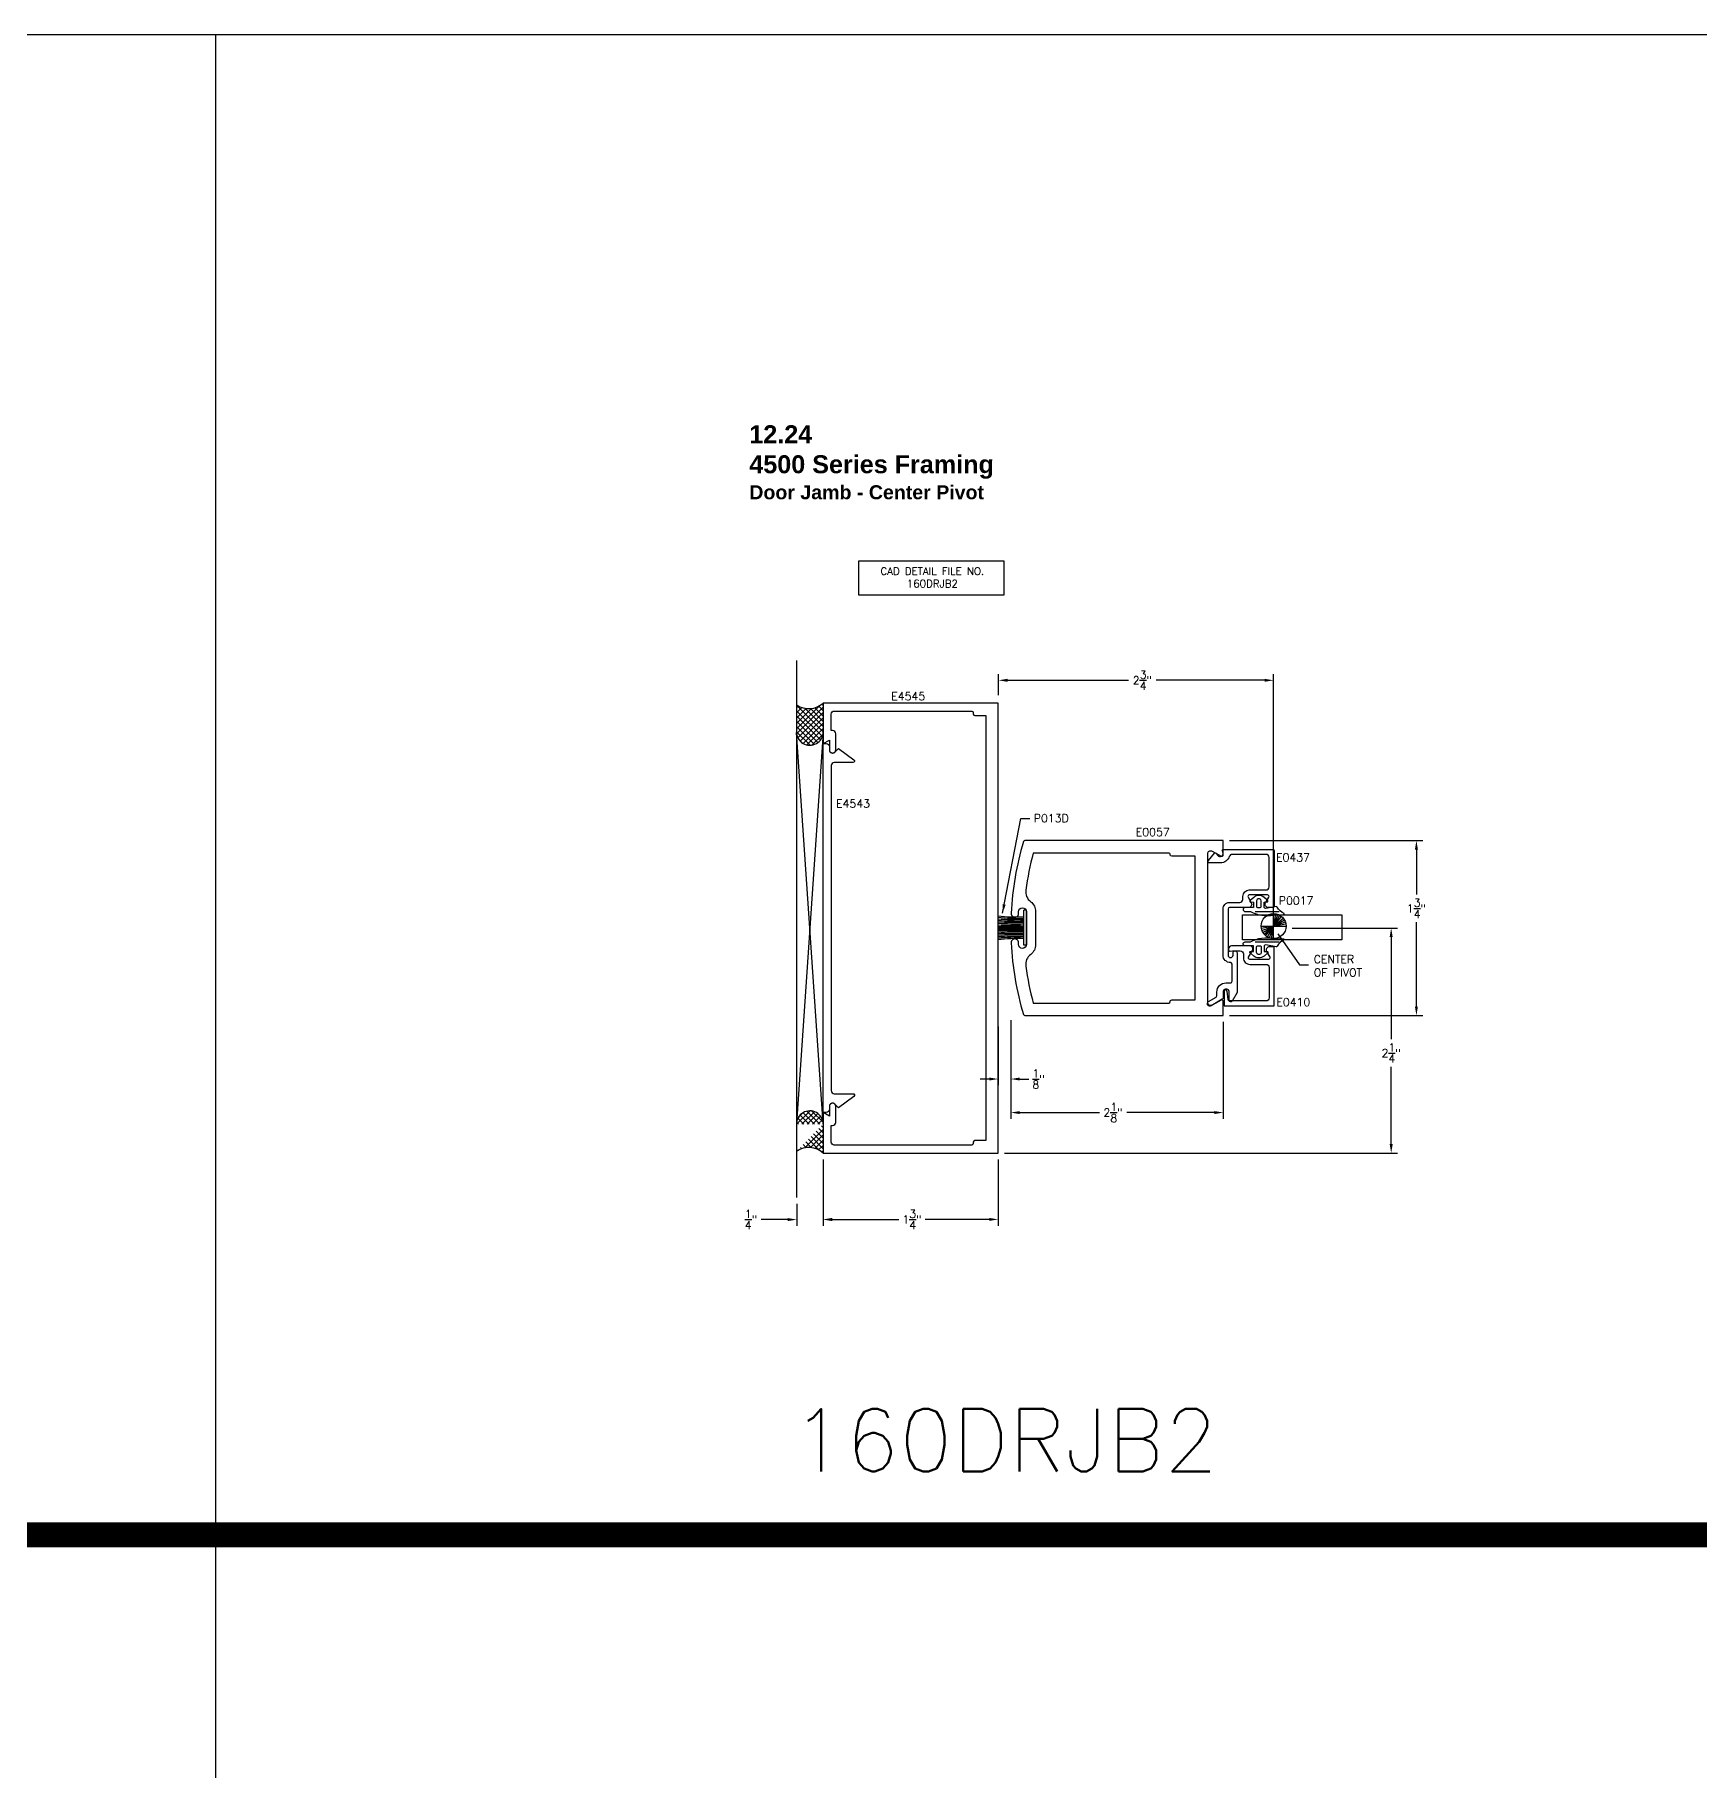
# Model space of a CAD drawing. Extents: x 0 to 139, y 0 to 75.
# Drawn here: x 89.1 to 105.74, y 57.53 to 74.88 of the extents above; entities that cross this region are included whole.
import ezdxf

# ---------------------------------------------------------------- set-up
doc = ezdxf.new("R2010")
doc.units = 0
doc.header["$MEASUREMENT"] = 0
doc.header["$PDMODE"] = 3
doc.layers.get('DEFPOINTS').update_dxf_attribs({"linetype": 'CONTINUOUS'})
for name, color, linetype in [('R-ANNO-DIMS', 3, 'CONTINUOUS'), ('R-ANNO-TEXT', 6, 'CONTINUOUS'), ('R-DET1', 4, 'CONTINUOUS'), ('R-DET2', 2, 'CONTINUOUS'), ('R-DET3', 5, 'CONTINUOUS'), ('R-OTLN', 1, 'CONTINUOUS'), ('TITLE', 7, 'CONTINUOUS')]:
    doc.layers.add(name, color=color, linetype=linetype)
doc.styles.get("Standard").update_dxf_attribs({"font": 'simplex'})
doc.dimstyles.new('1X', dxfattribs={"dimscale": 0, "dimtxt": 0.08, "dimasz": 0.09, "dimexe": 0.0625, "dimexo": 0.0625, "dimgap": 0.045, "dimtad": 0, "dimtih": 1, "dimtoh": 1, "dimdec": 4, "dimzin": 4, "dimtxsty": 'STANDARD', "dimcen": 0, "dimazin": 3, "dimtfac": 1, "dimtdec": 4, "dimtofl": 0, "dimtmove": 0, "dimatfit": 3, "dimtolj": 1, "dimtzin": 4})

# ---------------------------------------------------------------- blocks, each defined once
blk = doc.blocks.new('*D12')
at = {"layer": 'DEFPOINTS', "color": 0}
for p in [(101.6099889799498, 65.9466674121533), (102.6639060449446, 65.9466674121533), (98.73498897994976, 63.69666741215332)]:
    blk.add_point(p, dxfattribs=at)
at = {"layer": 'R-ANNO-DIMS', "color": 0}
for p, q in [((101.6724889799498, 65.9466674121533), (102.7264060449446, 65.9466674121533)), ((102.6639060449446, 65.8566674121533), (102.6639060449446, 64.83587931272136)), ((102.6639060449446, 63.78666741215332), (102.6639060449446, 64.55921264605469)), ((98.79748897994976, 63.69666741215332), (102.7264060449446, 63.69666741215332))]:
    blk.add_line(p, q, dxfattribs=at)
for points in [[(102.6489060449446, 65.8566674121533), (102.6789060449446, 65.8566674121533), (102.6639060449446, 65.9466674121533)], [(102.6489060449446, 63.78666741215332), (102.6789060449446, 63.78666741215332), (102.6639060449446, 63.69666741215332)]]:
    blk.add_solid(points, dxfattribs=at)
at = {"layer": 'R-ANNO-DIMS', "color": 0, "insert": (102.6639060449446, 64.69754597938805), "char_height": 0.08, "attachment_point": 5}
blk.add_mtext('\\A1;2{\\H1.000000x;\\S1/4;}"', dxfattribs=at)
blk = doc.blocks.new('*D13')
at = {"layer": 'DEFPOINTS', "color": 0}
for p in [(100.9850546223219, 66.82166721556797), (102.916324037205, 66.82166721556797), (100.9850546223219, 65.07166741215332)]:
    blk.add_point(p, dxfattribs=at)
at = {"layer": 'R-ANNO-DIMS', "color": 0}
for p, q in [((101.0475546223219, 66.82166721556797), (102.978824037205, 66.82166721556797)), ((102.916324037205, 66.73166721556797), (102.916324037205, 66.28149684816196)), ((102.916324037205, 65.16166741215332), (102.916324037205, 66.0048301814953)), ((101.0475546223219, 65.07166741215332), (102.978824037205, 65.07166741215332))]:
    blk.add_line(p, q, dxfattribs=at)
for points in [[(102.901324037205, 66.73166721556797), (102.931324037205, 66.73166721556797), (102.916324037205, 66.82166721556797)], [(102.901324037205, 65.16166741215332), (102.931324037205, 65.16166741215332), (102.916324037205, 65.07166741215332)]]:
    blk.add_solid(points, dxfattribs=at)
at = {"layer": 'R-ANNO-DIMS', "color": 0, "insert": (102.916324037205, 66.14316351482866), "char_height": 0.08, "attachment_point": 5}
blk.add_mtext('\\A1;1{\\H1.000000x;\\S3/4;}"', dxfattribs=at)
blk = doc.blocks.new('*D14')
at = {"layer": 'DEFPOINTS', "color": 0}
for p in [(101.4879391243248, 68.42385114138438), (98.73793912432478, 68.21339851231261), (101.4879391243248, 65.9633985123126)]:
    blk.add_point(p, dxfattribs=at)
at = {"layer": 'R-ANNO-DIMS', "color": 0}
for p, q in [((98.73793912432478, 68.27589851231261), (98.73793912432478, 68.48635114138438)), ((98.82793912432479, 68.42385114138438), (100.0379917598769, 68.42385114138438)), ((101.3979391243248, 68.42385114138438), (100.3146584265436, 68.42385114138438)), ((101.4879391243248, 66.0258985123126), (101.4879391243248, 68.48635114138438))]:
    blk.add_line(p, q, dxfattribs=at)
for points in [[(98.82793912432479, 68.43885114138438), (98.82793912432479, 68.40885114138437), (98.73793912432478, 68.42385114138438)], [(101.3979391243248, 68.43885114138438), (101.3979391243248, 68.40885114138437), (101.4879391243248, 68.42385114138438)]]:
    blk.add_solid(points, dxfattribs=at)
at = {"layer": 'R-ANNO-DIMS', "color": 0, "insert": (100.1763250932103, 68.42385114138438), "char_height": 0.08, "attachment_point": 5}
blk.add_mtext('\\A1;2{\\H1.000000x;\\S3/4;}"', dxfattribs=at)
blk = doc.blocks.new('*D15')
at = {"layer": 'DEFPOINTS', "color": 0}
for p in [(98.85998861898995, 65.08766755888135), (100.9849875430511, 65.07166742888134), (98.85998861898995, 64.10196837847288)]:
    blk.add_point(p, dxfattribs=at)
at = {"layer": 'R-ANNO-DIMS', "color": 0}
for p, q in [((98.85998861898995, 65.02516755888135), (98.85998861898995, 64.03946837847288)), ((100.9849875430511, 65.00916742888134), (100.9849875430511, 64.03946837847288)), ((98.94998861898995, 64.10196837847288), (99.74636406147648, 64.10196837847288)), ((100.8949875430511, 64.10196837847288), (100.0192212043336, 64.10196837847288))]:
    blk.add_line(p, q, dxfattribs=at)
for points in [[(98.94998861898995, 64.11696837847288), (98.94998861898995, 64.08696837847287), (98.85998861898995, 64.10196837847288)], [(100.8949875430511, 64.11696837847288), (100.8949875430511, 64.08696837847287), (100.9849875430511, 64.10196837847288)]]:
    blk.add_solid(points, dxfattribs=at)
at = {"layer": 'R-ANNO-DIMS', "color": 0, "insert": (99.88279263290505, 64.10196837847288), "char_height": 0.08, "attachment_point": 5}
blk.add_mtext('\\A1;2{\\H1.000000x;\\S1/8;}"', dxfattribs=at)
blk = doc.blocks.new('*D16')
at = {"layer": 'DEFPOINTS', "color": 0}
for p in [(96.98498862232185, 63.69666741215332), (96.7195964469961, 63.2512915482564), (96.98498862232185, 63.03198167845443)]:
    blk.add_point(p, dxfattribs=at)
at = {"layer": 'R-ANNO-DIMS', "color": 0}
for p, q in [((96.98498862232185, 63.63416741215332), (96.98498862232185, 62.96948167845443)), ((96.7195964469961, 63.1887915482564), (96.7195964469961, 62.96948167845443)), ((96.6295964469961, 63.03198167845443), (96.3628345422342, 63.03198167845443)), ((97.07498862232185, 63.03198167845443), (97.16498862232186, 63.03198167845443))]:
    blk.add_line(p, q, dxfattribs=at)
for points in [[(96.6295964469961, 63.04698167845443), (96.6295964469961, 63.01698167845443), (96.7195964469961, 63.03198167845443)], [(97.07498862232185, 63.04698167845443), (97.07498862232185, 63.01698167845443), (96.98498862232185, 63.03198167845443)]]:
    blk.add_solid(points, dxfattribs=at)
at = {"layer": 'R-ANNO-DIMS', "color": 0, "insert": (96.2625964469961, 63.03198167845443), "char_height": 0.08, "attachment_point": 5}
blk.add_mtext('\\A1;{\\H1.000000x;\\S1/4;}"', dxfattribs=at)
blk = doc.blocks.new('*D17')
at = {"layer": 'DEFPOINTS', "color": 0}
for p in [(96.98498862232185, 63.69666741215332), (98.73498897994976, 63.69666741215332), (98.73498897994976, 63.03362981230831)]:
    blk.add_point(p, dxfattribs=at)
at = {"layer": 'R-ANNO-DIMS', "color": 0}
for p, q in [((96.98498862232185, 63.63416741215332), (96.98498862232185, 62.97112981230831)), ((98.73498897994976, 63.63416741215332), (98.73498897994976, 62.97112981230831)), ((97.07498862232185, 63.03362981230831), (97.74174365996602, 63.03362981230831)), ((98.64498897994976, 63.03362981230831), (98.0031722313946, 63.03362981230831))]:
    blk.add_line(p, q, dxfattribs=at)
for points in [[(97.07498862232185, 63.04862981230831), (97.07498862232185, 63.01862981230831), (96.98498862232185, 63.03362981230831)], [(98.64498897994976, 63.04862981230831), (98.64498897994976, 63.01862981230831), (98.73498897994976, 63.03362981230831)]]:
    blk.add_solid(points, dxfattribs=at)
at = {"layer": 'R-ANNO-DIMS', "color": 0, "insert": (97.87245794568031, 63.03362981230831), "char_height": 0.08, "attachment_point": 5}
blk.add_mtext('\\A1;1{\\H1.000000x;\\S3/4;}"', dxfattribs=at)
blk = doc.blocks.new('P013D')
at = {"layer": 'R-DET2'}
for p, q in [((36.69974439144286, 50.76423668270995), (36.69974439144286, 51.11423668270994)), ((36.72474439144285, 51.11423668278738), (36.69974439144286, 51.11423668270994)), ((36.72474439144285, 50.76423668270995), (36.72474439144285, 51.11423668278738)), ((36.69974439144284, 50.93923668320583), (36.44067646734288, 50.9392366824035)), ((36.72474439144285, 50.76423668278737), (36.69974439144286, 50.76423668270995))]:
    blk.add_line(p, q, dxfattribs=at)
for centre, radius, start, end in [((36.6425745349109, 53.01602473861034), 1.968673329245595, 264.1136595104078, 271.6640912487823), ((36.6425745349109, 53.00219412866477), 1.968673329245595, 264.1136595104078, 271.6640912487823), ((36.62991106713877, 53.68333653646889), 2.661085420184979, 265.9221516263982, 271.5037526064859), ((36.62991106713877, 53.66824858213137), 2.661085420184979, 265.9221516263982, 271.5037526064859), ((36.61881564176921, 54.6468057538226), 3.651829611525812, 267.2039563240427, 271.2698444111364), ((36.61881564176921, 54.63171779948509), 3.651829611525812, 267.2039563240427, 271.2698444111364), ((36.5736505917415, 55.85265115922385), 4.886928484092423, 268.440780009644, 271.4785246912671), ((36.56157411860216, 59.69645610677405), 8.744028747044386, 269.2077855540823, 270.9054067874129), ((36.56157411860216, 42.18201725689366), 8.744028747044386, 89.09459321258709, 90.79221444591772), ((36.5736505917415, 46.02582220444386), 4.886928484092423, 88.52147530873295, 91.55921999035601), ((36.61881564176921, 47.24675556418261), 3.651829611525812, 88.73015558886361, 92.79604367595734), ((36.61881564176921, 47.2316676098451), 3.651829611525812, 88.73015558886361, 92.79604367595734), ((36.62991106713877, 48.21022478153633), 2.661085420184979, 88.49624739351405, 94.07784837360182), ((36.62991106713877, 48.19513682719882), 2.661085420184979, 88.49624739351405, 94.07784837360182), ((36.6425745349109, 48.87627923500294), 1.968673329245595, 88.33590875121607, 95.88634048959217), ((36.6425745349109, 48.86244862505735), 1.968673329245595, 88.33590875121607, 95.88634048959217)]:
    blk.add_arc(centre, radius, start, end, dxfattribs=at)
blk = doc.blocks.new('*D132')
at = {"layer": 'DEFPOINTS', "color": 0}
for p in [(98.73498897994992, 65.02516755888135), (98.85998861898995, 65.02516755888135), (98.73498897994992, 64.43724133886354)]:
    blk.add_point(p, dxfattribs=at)
at = {"layer": 'R-ANNO-DIMS', "color": 0, "linetype": 'BYBLOCK'}
for p, q in [((98.73498897994992, 64.96266755888135), (98.73498897994992, 64.37474133886354)), ((98.85998861898995, 64.96266755888135), (98.85998861898995, 64.37474133886354)), ((98.64498897994991, 64.43724133886354), (98.55498897994991, 64.43724133886354)), ((98.94998861898995, 64.43724133886354), (99.03998861898995, 64.43724133886354))]:
    blk.add_line(p, q, dxfattribs=at)
at = {"layer": 'R-ANNO-DIMS', "color": 0}
for points in [[(98.64498897994991, 64.45224133886354), (98.64498897994991, 64.42224133886354), (98.73498897994992, 64.43724133886354)], [(98.94998861898995, 64.45224133886354), (98.94998861898995, 64.42224133886354), (98.85998861898995, 64.43724133886354)]]:
    blk.add_solid(points, dxfattribs=at)
at = {"layer": 'R-ANNO-DIMS', "color": 0, "insert": (99.13832195232328, 64.43724133886354), "char_height": 0.08, "attachment_point": 5}
blk.add_mtext('\\A1;{\\H1.000000x;\\S1/8;}"', dxfattribs=at)

msp = doc.modelspace()

# ---------------------------------------------------------------- hatches: boundary and pattern name
at = {"layer": 'R-DET3'}
h = msp.add_hatch(dxfattribs=at)
h.set_pattern_fill('ANSI37', color=256, scale=0.3, style=0)
h.set_pattern_definition([(315, (89.9938399391812, 71.08010370730739), (-0.02651650429449553, -0.02651650429449553), []), (225, (89.9938399391812, 71.08010370730739), (-0.02651650429449553, 0.02651650429449553), [])])
edge = h.paths.add_edge_path()
edge.add_line((96.98498862232185, 68.19666741215332), (96.98471843002419, 67.9081621187046))
edge.add_line((96.7195964469961, 68.17777324589437), (96.7172435863342, 67.9081621187046))
edge.add_arc((96.8509810081792, 67.9081621187046), 0.1337374218449998, 179.0000000000347, 360.000000000273)
edge.add_arc((96.8401623869511, 68.35760341145755), 0.216506430213313, 236.1603861069982, 311.9840329764851)
h = msp.add_hatch(dxfattribs=at)
h.set_pattern_fill('ANSI37', color=256, scale=0.3, style=0)
h.set_pattern_definition([(45.00000000000001, (89.9938399391812, 60.81323111699925), (-0.02651650429449553, 0.02651650429449553), []), (135, (89.9938399391812, 60.81323111699925), (-0.02651650429449553, -0.02651650429449553), [])])
edge = h.paths.add_edge_path()
edge.add_line((96.98498862232185, 63.69666741215332), (96.98471843002419, 63.98517270560204))
edge.add_line((96.7195964469961, 63.71556157841226), (96.7172435863342, 63.98517270560204))
edge.add_arc((96.8509810081792, 63.98517270560204), 0.1337374218449998, -2.730189407884609e-10, 180.9999999999653, ccw=False)
edge.add_arc((96.8401623869511, 63.53573141284909), 0.216506430213313, 48.01596702351492, 123.8396138930018, ccw=False)

# ---------------------------------------------------------------- linework, layer by layer
at = {"layer": 'R-ANNO-TEXT'}
msp.add_lwpolyline([(97.3393307219759, 69.61881407894415), (98.79081066497112, 69.61881407894415), (98.79081066497112, 69.27675123944022), (97.3393307219759, 69.27675123944022)], close=True, dxfattribs=at)
at = {"layer": 'R-DET1', "color": 4, "linetype": 'CONTINUOUS'}
msp.add_lwpolyline([(97.28198872232186, 64.29066672207898, -0.7220754185484303), (97.29094712232185, 64.26363561215331), (97.13783022232185, 64.14966724215331), (97.09990902232185, 64.18758830215332, 0.6681788512054427), (97.04698864434415, 64.16566800215332), (97.04698876448616, 64.13366745215332, -0.4142136568547753), (97.01598875232186, 64.10266744998901), (96.98498862232185, 64.10266731215332), (96.98498862232185, 67.79066731215332), (97.01598874232121, 67.7906673121533, -0.4142137513425706), (97.04698876232186, 67.75966731215331), (97.04698867232186, 67.72766631215332, 0.6681815248865433), (97.09990915753902, 67.7057461769383), (97.13783022232185, 67.74366731215332), (97.29094716429604, 67.62969836852403, -0.7220739041827239), (97.28198872232186, 67.60266731215332), (97.09598872232186, 67.60266731215332, 0.414213562373095), (97.06498872232186, 67.57166731215332), (97.06498869232186, 64.32166721215332, 0.414213562373095), (97.09598872232186, 64.29066718215331)], format="xyb", close=True, dxfattribs=at)
at = {"layer": 'R-DET1'}
for points in [[(100.9825673008933, 65.67636123848324), (100.9825673008933, 66.13736508540765, -0.4142135623730961), (101.0475673008933, 66.20236508540765), (101.1495803008933, 66.20236508540765, 0.414213562373095), (101.1805803008933, 66.23336508540766), (101.1805803008933, 66.26236508540765, -0.4142135623730971), (101.2455803008933, 66.32736508540765), (101.4115663008933, 66.32736508540765, 0.4142135623730909), (101.4425663008933, 66.35836508540766), (101.4425663008933, 66.65236008540765, 0.414213562373097), (101.4115663008933, 66.68336008540766), (101.0745259284019, 66.68336008540766, 0.3256627348960042), (101.0450175355291, 66.66186033540765, -0.3256627348960061), (100.9564923569106, 66.59736108540766), (100.8481126499809, 66.59736108540766, -0.6370702608074877), (100.8366219833342, 66.62200289955295), (100.8975750612045, 66.69464394908456, -0.4779725156330272), (100.9131355654994, 66.6943470642737), (100.9287164780281, 66.6742703530264, 0.8690679817257174), (100.98199266297, 66.70478147884212), (100.9760493717286, 66.71965177804341, -0.5305087645628392), (100.9853351779752, 66.73336308540765), (101.4775693008933, 66.73336308540765, -0.414213562373095), (101.4925693008933, 66.71836308540765), (101.4925693008933, 66.16736108540765, -0.414213562373095), (101.4775693008933, 66.15236108540765), (101.4350719336524, 66.15236108540765, -0.5773590294055263), (101.4082255534928, 66.19886179095059), (101.4405585263934, 66.2548607440159, 0.577359029405527), (101.4275683424452, 66.27736108540765), (101.2455812592704, 66.27736108540765, 0.5773411719359663), (101.2325906735294, 66.25486143994222), (101.2649208785217, 66.19886035270288, -0.5773411719359708), (101.2380736679904, 66.15236108540765), (101.0475663008933, 66.15236108540765, 0.414213562373095), (101.0325663008933, 66.13736108540765), (101.0325663008933, 65.67636368540765, 0.9999999999999999), (101.0825693008933, 65.67636368540765), (101.0825693008933, 65.69836678540764, -0.9999999999999999), (101.1225663008933, 65.69836678540764), (101.1225663008933, 65.30136368540765), (101.0725577545106, 65.21474440693433, -0.7673308307992981), (101.0445673008933, 65.22224428125446), (101.0445673008933, 65.30589435462244, 1.005703951557746), (100.9825693008959, 65.30624598543851), (100.9825672305914, 65.24724569954198, -0.2679461651077127), (100.9750669215365, 65.23425566639791), (100.8630644280049, 65.16959454951734, -0.9999753425578025), (100.8380658262109, 65.21289331133349), (100.9130676324559, 65.2561981768467, 0.2679423533374695), (100.9205673008933, 65.26918836647006), (100.9205673008933, 65.30624878540765, -0.4142135623730981), (101.0135673008933, 65.39924878540765), (101.0575673008933, 65.39924878540765, 0.4142135623731037), (101.0725673008933, 65.41424818540764), (101.0725673008933, 65.58636218540904, 0.4142119352166017), (101.0575673842252, 65.6013621854088, -0.414211935216602), (100.9825663008933, 65.67636368540765)], [(101.0330793618864, 65.23100728977236), (101.0225619598778, 65.31666327724756, 0.9407073484462662), (100.9926739618864, 65.31483528977236), (100.9926740618864, 65.16783628977237), (101.4926740392864, 65.16783628977237), (101.4926740392864, 65.75883568977235), (101.4453675018864, 65.75883728326217, 0.577350309605322), (101.4185207218864, 65.71233728977236), (101.4508524718864, 65.65633528977236, -0.5773499475982407), (101.4378620918864, 65.63383528202729), (101.2507125618864, 65.63383528977235, -0.5773500587095053), (101.2377221760939, 65.65633528156971), (101.2758273659209, 65.7223353451795, 0.5773539268997977), (101.2489806618864, 65.76883578977237), (101.0686742618864, 65.76883568977236, 0.414213562373095), (101.0376742618864, 65.73783568977237), (101.0376741477422, 65.73045028977236, 0.4559911351790257), (101.0547745618864, 65.71559828977236), (101.0776740618864, 65.71883428977236), (101.1547128618864, 65.71883628977236, -0.414213562373095), (101.1857128618864, 65.68783628977236), (101.1857126672608, 65.64902429033828, 0.4157347223605669), (101.2508609618864, 65.58383528977235), (101.4116741918864, 65.58383428977235, -0.414213562373095), (101.4426741918864, 65.55283428977236), (101.4426741918864, 65.24883728977235, -0.414213562373095), (101.4116741918864, 65.21783728977236), (101.0479675618864, 65.21783428977236, -0.3788668861742499), (101.0330793646404, 65.2310062901105)]]:
    msp.add_lwpolyline(points, format="xyb", dxfattribs=at)
at = {"layer": 'R-DET2'}
for points in [[(101.4863650770079, 66.07711092057676), (101.5844736488905, 66.08060869744139, 0.477037012448265), (101.5942547081803, 66.09268977388605, -0.1690634905219287), (101.5253485175201, 66.1546453645594, 0.3788088368526451), (101.5146959008028, 66.16252623509567), (101.4093792656308, 66.14331222343742, -0.3462419148266733), (101.3935077082033, 66.15327417041834), (101.3935077082033, 66.20736108540765), (101.4237049541453, 66.20847195048557, 0.6086559015379466), (101.429108321104, 66.22161669137488), (101.3925556825044, 66.2539273622226, 0.3786170875212405), (101.2894597339022, 66.2539273622226), (101.2529070953026, 66.22161669137488, 0.6086559015379387), (101.2583104622613, 66.20847195048557), (101.2885077082033, 66.20736108540765), (101.2885077082033, 66.15236108540765), (101.2035077082033, 66.15236108540765, 0.9999999999999999), (101.2035077082033, 66.11236108540764), (101.258547215471, 66.11236108540766, 0.1797725121987517)], [(101.3335077082033, 66.2384084605042, 0.341998713119647), (101.3185077082033, 66.21904354377317), (101.3185077082033, 66.16036108540764, 0.414213562373095), (101.3265077082033, 66.15236108540765), (101.3555077082033, 66.15236108540765, 0.4142135623730958), (101.3635077082033, 66.16036108540764), (101.3635077082033, 66.21904354377317, 0.341998713119647), (101.3485077082033, 66.2384084605042, 0.1270166537925822)], [(101.4885137751033, 65.84094637427928), (101.5844735359849, 65.84058781388238, -0.477037012448265), (101.594254584536, 65.82850672874346, 0.1690634905219287), (101.5253483388042, 65.76655119932006, -0.3788088368526451), (101.5146957150816, 65.7586703382528), (101.4093790969888, 65.77788444352579, 0.3462419148266733), (101.3935075307063, 65.76792251065292), (101.393507482629, 65.71383559566364), (101.4237047275836, 65.71272470374373, -0.6086559015379466), (101.4291080828581, 65.69957995805144), (101.3925554155379, 65.66726931969495, -0.3786170875212405), (101.2894594669357, 65.66726941133578), (101.2529068570567, 65.6995801146747, -0.6086559015379387), (101.2583102356997, 65.71272485076102), (101.2885074826291, 65.71383568899695), (101.2885075315179, 65.76883568899693), (101.203507531518, 65.76883576455246, -0.9999999999999999), (101.2035075670735, 65.80883576455246), (101.2585470743412, 65.80883571562845, -0.1946978737589863)], [(101.3335074550314, 65.68200952984039, -0.341998713119647), (101.3185074722446, 65.70137445990476), (101.3185075244068, 65.76005691827025, -0.414213562373095), (101.3265075315179, 65.76805691115914), (101.3555075315179, 65.76805688538136, -0.4142135623730958), (101.3635075244068, 65.76005687827025), (101.3635074722446, 65.70137441990475, -0.341998713119647), (101.3485074550314, 65.68200951650707, -0.1270166537925822)]]:
    msp.add_lwpolyline(points, format="xyb", close=True, dxfattribs=at)
msp.add_lwpolyline([(101.1769296021293, 66.0802555290793), (102.1709155228591, 66.0802555290793), (102.1709155228591, 65.8302555290793), (101.1769296021293, 65.8302555290793), (101.1769296021293, 66.0802555290793)], close=True, dxfattribs=at)
for points in [[(101.3026974987821, 66.11236108540766), (101.5424735364383, 66.1126086974414)], [(101.3026973576523, 65.80805693232374), (101.5424733950883, 65.80780910715579)]]:
    msp.add_lwpolyline(points, dxfattribs=at)
at = {"layer": 'R-DET3'}
for p, q in [((96.7195964469961, 63.2512915482564), (96.7195964469961, 68.62283336499505)), ((96.98498862232185, 63.99208404941173), (96.71751377863185, 67.90125077489489)), ((96.98498862232185, 67.90125077489489), (96.71751377863185, 63.99208404941173))]:
    msp.add_line(p, q, dxfattribs=at)
at = {"layer": 'R-DET3', "linetype": 'CONTINUOUS'}
for p, q in [((101.3635137751034, 65.96594637427923), (101.6135137751033, 65.96594637427923)), ((101.3654128059768, 65.94424035207088), (101.6116147442298, 65.98765239648759)), ((101.3710521975051, 65.92319385636354), (101.6059753527015, 66.00869889219493)), ((101.3802605996303, 65.90344637427926), (101.5967669505763, 66.02844637427921)), ((101.3927582197135, 65.88559792306845), (101.5842693304932, 66.04629482549004)), ((101.4081653238925, 65.8701908188894), (101.5688622263141, 66.06170192966908)), ((101.4260137751033, 65.85769319880623), (101.5510137751033, 66.07419954975227)), ((101.4457612571876, 65.84848479668105), (101.531266293019, 66.08340795187745)), ((101.466807752895, 65.84284540515276), (101.5102197973117, 66.08904734340574)), ((101.4885137751033, 65.84094637427928), (101.4885137751033, 66.0909463742792))]:
    msp.add_line(p, q, dxfattribs=at)
msp.add_circle((101.4885137751033, 65.96594637427923), 0.125, dxfattribs=at)
at = {"layer": 'R-DET3'}
for centre, radius, start, end in [((96.8401623869511, 68.35760341145755), 0.216506430213313, 236.1603861069979, 311.9840329764853), ((96.8509810081792, 67.9081621187046), 0.1337374218449998, 179.0000000000348, 2.731714804815385e-10), ((96.8509810081792, 63.98517270560204), 0.1337374218449998, 359.9999999997268, 180.9999999999652), ((96.8401623869511, 63.53573141284909), 0.216506430213313, 48.01596702351504, 123.8396138930019)]:
    msp.add_arc(centre, radius, start, end, dxfattribs=at)
at = {"layer": 'R-OTLN', "linetype": 'CONTINUOUS'}
for points in [[(98.60998902232186, 65.94666641215332), (98.60998902232186, 63.82166741215332), (98.49998892232186, 63.82166741215332, 0.414213562373095), (98.48498892232186, 63.80666741215332), (98.48498902232186, 63.79166741215332, -0.414213562373095), (98.46998902232185, 63.77666741215332), (97.09598862232185, 63.77666741215332, -0.414213562373095), (97.06498862232186, 63.80766741215331), (97.06498862232186, 63.97229441215332), (97.07895262232185, 63.97229441215332, 0.4145537371982025), (97.10998864322508, 64.00329441215331), (97.10998862232185, 64.16566541215332, 1.000032258584778), (97.04798862225734, 64.16566741215331), (97.04798862232185, 64.06629441215331), (96.98498862232185, 64.10266741215331), (96.98498862232185, 63.69666741215332), (98.73498897994976, 63.69666741215332), (98.73498897994976, 65.94666741215332), (98.73498897994976, 68.19666741215332), (96.98498862232185, 68.19666741215332), (96.98498862232185, 67.79066731215332), (97.04798862232185, 67.82704041215331), (97.04798862232185, 67.72766751215332, 1.000030645630824), (97.10998862226363, 67.7276694121533), (97.10998862232185, 67.89004011215332, 0.4145537371982032), (97.07895262234614, 67.9210400912501), (97.06498862232186, 67.92104011215332), (97.06498863232186, 68.08566741215331, -0.414213562373095), (97.09598862232185, 68.11666740215331), (98.46998902232185, 68.11666741215332, -0.414213562373095), (98.48498902232186, 68.10166741215332), (98.48498892232186, 68.08666741215332, 0.414213562373095), (98.49998892232186, 68.07166741215332), (98.60998902232186, 68.07166741215332), (98.60998902232186, 65.94666841215331)], [(100.4689149067064, 65.22766671556798), (100.7040536223219, 65.22766671556798), (100.7040536223219, 66.66566621556798), (100.4690556223219, 66.66566721556798, -0.414213562373095), (100.4540556223219, 66.68066721556798, 0.43233566398428), (100.4390546223219, 66.69666621556797), (99.08459816277396, 66.69666641215332, 0.03281731329666925), (99.01032662232186, 66.32707141215332, 0.2711423826882778), (99.05913854083633, 66.21059930370743, -0.2358164909561069), (99.10904862232185, 66.11066441215331), (99.10904827321737, 65.78266741215332, -0.2358298172248653), (99.05913862232185, 65.68273541215332, 0.2711394701549661), (99.01032688792971, 65.56626144761029, 0.03281726340520733), (99.08459872943205, 65.19666641215332), (100.4390546223219, 65.19666691556797, 0.414213562373095), (100.4540546223219, 65.21166691556797, -0.4323870497148411), (100.4690556223219, 65.22766737556798)]]:
    msp.add_lwpolyline(points, format="xyb", dxfattribs=at)
msp.add_lwpolyline([(100.9850546223219, 65.21316721556796, 0.5773545032546143), (100.9625544573164, 65.22615750135739), (100.8755545303146, 65.17592837493046, -0.5773491268169647), (100.8290546223219, 65.20277521556797), (100.8290546223219, 65.94666621556797), (100.8290444383063, 66.68928021556798, -0.5773491268169532), (100.8755446223219, 66.71612721556798), (100.9625546223219, 66.66717621556798, 0.5773545032546048), (100.9850542923182, 66.68016621556798), (100.9850546223219, 66.82166721556797), (99.00161762232186, 66.82166741215332, 0.3309971398094023), (98.98725347986078, 66.81098845500867, 0.06079669692650879), (98.86370362232186, 66.09469841215332, 1.025013553908031), (98.93805096214179, 66.09286341218933), (98.93804862232184, 66.11066741215332, -0.9999999999999999), (99.01604862232185, 66.11066741215332), (99.01604762232185, 65.78266741215332, -0.9999999999999999), (98.93804962232186, 65.78266741215332), (98.93804962232186, 65.80047141215331, 1.024986005323089), (98.86370491123765, 65.79863647581675, 0.06079930336922292), (98.98725362232186, 65.08234641215331, 0.3309971398093864), (99.00161762232186, 65.07166756092072), (100.9850546223219, 65.07166741215332)], format="xyb", close=True, dxfattribs=at)
at = {"layer": 'TITLE'}
for p, q in [((133.9080004981786, 74.87895019504157), (5.25, 74.87895019504157)), ((90.9080004981786, 74.87895019504157), (90.90800049817861, 14.87895019504157))]:
    msp.add_line(p, q, dxfattribs=at)
at = {"layer": 'TITLE', "const_width": 0.25}
msp.add_lwpolyline([(0.25, 59.87895019504157), (138.9080004981786, 59.87895019504157)], dxfattribs=at)

# ---------------------------------------------------------------- block references
at = {"layer": 'TITLE'}
msp.add_blockref('P013D', (62.291303230879, 15.01016705616497), dxfattribs=at)

# ---------------------------------------------------------------- texts
at = {"layer": 'R-ANNO-TEXT', "insert": (98.07601298380268, 69.55323132776034), "char_height": 0.075, "width": 1.875, "attachment_point": 2}
msp.add_mtext('CAD DETAIL FILE NO.\\P160DRJB2', dxfattribs=at)
at = {"layer": 'R-ANNO-TEXT', "char_height": 0.08, "attachment_point": 4}
for s, insert in [('E4545', (97.66507468570146, 68.26431268137283)), ('E4543', (97.11354278987281, 67.19084956779413)), ('\\A1;P013D', (99.09009088302423, 67.04515957494712)), ('\\A1;E0057', (100.109913172355, 66.90639527263166)), ('\\A1;E0437', (101.5125501569516, 66.65268356156162)), ('\\A1;P0017', (101.5402291459723, 66.22182978375159)), ('\\A1;CENTER\\POF PIVOT', (101.8891520093278, 65.56848234594324)), ('\\A1;E0410', (101.5156052129615, 65.20576608819037))]:
    msp.add_mtext(s, dxfattribs=dict(at, insert=insert))
at = {"layer": 'TITLE'}
msp.add_text('160DRJB2', height=0.625, dxfattribs=at).set_placement((96.67111795337948, 60.51318938321434))
at = {"layer": 'TITLE', "insert": (96.24568746547658, 70.97423689515588, 6.210692218000771), "char_height": 0.18, "width": 7.44, "attachment_point": 1}
msp.add_mtext('{\\fArial|b1|i0|c0|p34;12.24\\P4500 Series Framing\\P\\H0.7778x;Door Jamb - Center Pivot}', dxfattribs=at)

# ---------------------------------------------------------------- dimensions: what is measured, and where the dimension line sits
at = {"layer": 'R-ANNO-DIMS'}
for base, p1, p2, override, picture, middle in [((101.4879391243248, 68.42385114138438), (98.73793912432478, 68.21339851231261), (101.4879391243248, 65.9633985123126), {"dimscale": 1, "dimpost": '"'}, '*D14', (100.1763250932103, 68.42385114138438)), ((98.85998861898995, 64.10196837847288), (100.9849875430511, 65.07166742888134), (98.85998861898995, 65.08766755888135), {"dimscale": 1, "dimpost": '"'}, '*D15', (99.88279263290505, 64.10196837847288)), ((98.73498897994992, 64.43724133886354), (98.85998861898995, 65.02516755888135), (98.73498897994992, 65.02516755888135), {"dimscale": 1, "dimpost": '"', "dimarcsym": 1}, '*D132', (99.13832195232328, 64.43724133886354)), ((96.98498862232185, 63.03198167845443), (96.7195964469961, 63.2512915482564), (96.98498862232185, 63.69666741215332), {"dimscale": 1, "dimpost": '"'}, '*D16', (96.2625964469961, 63.03198167845443)), ((98.73498897994976, 63.03362981230831), (96.98498862232185, 63.69666741215332), (98.73498897994976, 63.69666741215332), {"dimscale": 1, "dimpost": '"'}, '*D17', (97.87245794568031, 63.03362981230831))]:
    dim = msp.add_linear_dim(base=base, p1=p1, p2=p2, dimstyle='1X', override=override, dxfattribs=at)
    dim.commit()
    dim.dimension.update_dxf_attribs({"geometry": picture, "text_midpoint": middle, "dimtype": 160})
for base, p1, p2, picture, middle in [((102.916324037205, 66.82166721556797), (100.9850546223219, 65.07166741215332), (100.9850546223219, 66.82166721556797), '*D13', (102.916324037205, 66.14316351482866)), ((102.6639060449446, 65.9466674121533), (98.73498897994976, 63.69666741215332), (101.6099889799498, 65.9466674121533), '*D12', (102.6639060449446, 64.69754597938805))]:
    dim = msp.add_linear_dim(base=base, p1=p1, p2=p2, angle=90, dimstyle='1X', override={"dimscale": 1, "dimpost": '"'}, dxfattribs=at)
    dim.commit()
    dim.dimension.update_dxf_attribs({"geometry": picture, "text_midpoint": middle, "dimtype": 160})

# ---------------------------------------------------------------- leaders
at = {"layer": 'R-ANNO-TEXT'}
for points in [[(98.77787269455274, 66.09469841215332), (98.96120474615505, 67.04162758825939), (99.05120474615505, 67.04162758825939)], [(101.529804840884, 65.88803664935158), (101.7464151708023, 65.57778062540923), (101.8364151708023, 65.57778062540923)]]:
    msp.add_leader(points, dimstyle='1X', override={"dimscale": 1}, dxfattribs=at)

doc.saveas('drawing.dxf')
